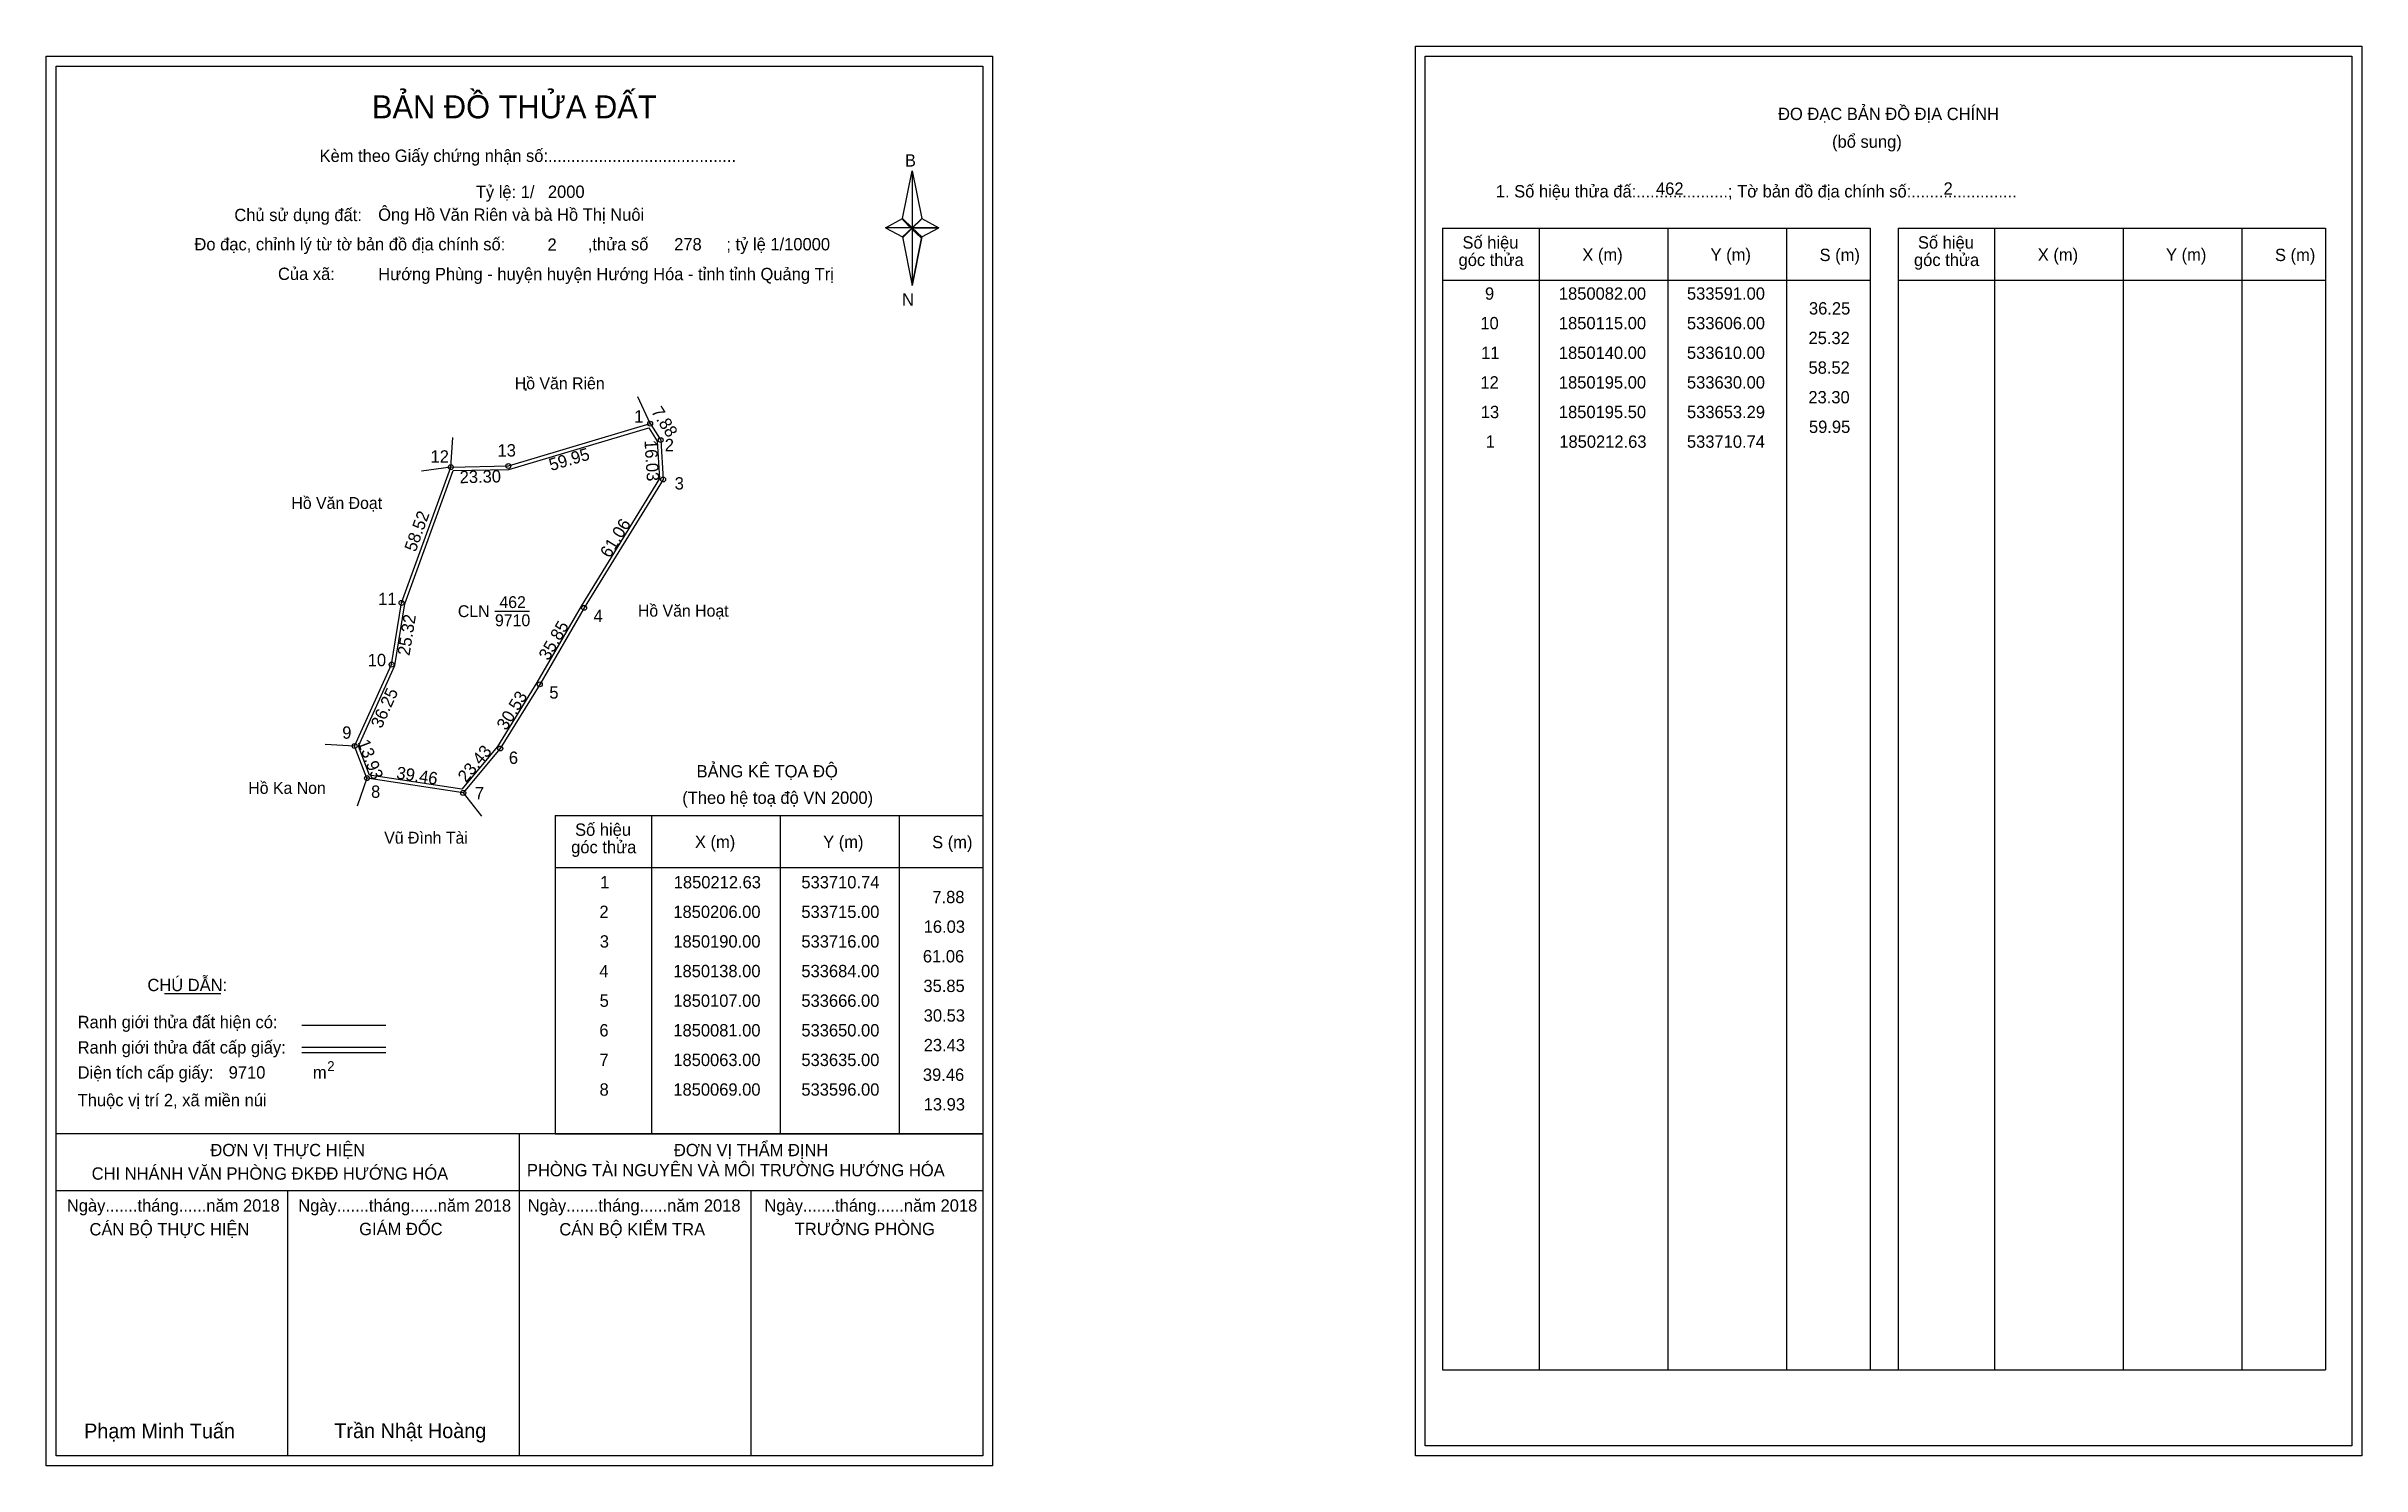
# Model space of a CAD drawing. Extents: x 533466 to 534404, y 1849790 to 1850366.
import ezdxf

# ---------------------------------------------------------------- set-up
doc = ezdxf.new("R2010")
doc.units = 0
for name, color, linetype in [('Level 1', 7, 'Continuous'), ('Level 10', 7, 'Continuous'), ('Level 11', 7, 'Continuous'), ('Level 13', 7, 'Continuous'), ('Level 27', 7, 'Continuous'), ('Level 3', 7, 'Continuous'), ('Level 36', 7, 'Continuous'), ('Level 49', 7, 'Continuous'), ('Level 53', 7, 'Continuous'), ('Level 55', 7, 'Continuous'), ('Level 6', 7, 'Continuous'), ('Level 60', 7, 'Continuous'), ('Level 63', 7, 'Continuous'), ('Level 9', 7, 'Continuous')]:
    doc.layers.add(name, color=color, linetype=linetype)

msp = doc.modelspace()

# ---------------------------------------------------------------- linework, layer by layer
at = {"layer": 'Level 1'}
for p, q in [((534024.74, 1850361.54), (534024.74, 1850361.54)), ((533470.09, 1850357.54), (533470.09, 1850357.54)), ((533812.94, 1850295.78), (533816.87, 1850315.06)), ((533816.87, 1850315.06), (533816.87, 1850292.01)), ((533816.87, 1850315.06), (533820.81, 1850295.78)), ((533806.05, 1850292.01), (533812.94, 1850295.78)), ((533812.94, 1850295.78), (533816.87, 1850292.01)), ((533820.81, 1850295.78), (533816.87, 1850292.01)), ((533816.58, 1850291.57), (533812.94, 1850295.34)), ((533816.87, 1850292.01), (533812.94, 1850288.33)), ((533816.58, 1850291.57), (533812.94, 1850287.89)), ((533812.94, 1850287.89), (533816.58, 1850291.57)), ((533812.94, 1850288.33), (533816.87, 1850268.61)), ((533820.51, 1850295.34), (533816.58, 1850291.57)), ((533816.58, 1850291.57), (533820.51, 1850295.34)), ((533820.51, 1850287.89), (533816.58, 1850291.57)), ((533816.87, 1850292.01), (533816.87, 1850268.61)), ((533816.87, 1850292.01), (533827.69, 1850292.01)), ((533816.87, 1850292.01), (533820.81, 1850288.33)), ((533820.81, 1850288.33), (533816.87, 1850268.61)), ((533820.81, 1850288.33), (533827.69, 1850292.01)), ((534031.8, 1850291.83), (534205.01, 1850291.83)), ((534070.98, 1849829.3), (534070.98, 1850291.83)), ((534123.13, 1849829.3), (534123.13, 1850291.83)), ((534171.07, 1850291.83), (534171.07, 1849829.3)), ((534205.01, 1850291.83), (534205.01, 1849829.3)), ((534216.32, 1850291.83), (534389.52, 1850291.83)), ((534255.5, 1849829.3), (534255.5, 1850291.83)), ((534307.64, 1849829.3), (534307.64, 1850291.83)), ((534355.59, 1850291.83), (534355.59, 1849829.3)), ((534389.52, 1850291.83), (534389.52, 1849829.3)), ((534031.8, 1850270.78), (534205.01, 1850270.78)), ((534216.32, 1850270.78), (534389.52, 1850270.78)), ((533672.28, 1850053.89), (533845.48, 1850053.89)), ((533711.46, 1849924.84), (533711.46, 1850053.89)), ((533763.6, 1849924.84), (533763.6, 1850053.89)), ((533811.55, 1850053.89), (533811.55, 1849924.84)), ((533672.28, 1850032.83), (533845.48, 1850032.83)), ((533513.93, 1849981.67), (533536.73, 1849981.67)), ((533569.66, 1849968.86), (533603.68, 1849968.86)), ((533569.66, 1849959.97), (533603.68, 1849959.97)), ((533569.66, 1849957.78), (533603.68, 1849957.78)), ((533683.75, 1849924.84), (533470.09, 1849924.84)), ((533845.48, 1849924.84), (533635.8, 1849924.84)), ((533657.79, 1849794.39), (533657.79, 1849924.84)), ((533672.28, 1849924.83), (533845.48, 1849924.83)), ((533845.49, 1849901.74), (533470.09, 1849901.74)), ((533563.94, 1849794.39), (533563.94, 1849901.74)), ((533751.64, 1849794.39), (533751.64, 1849901.74)), ((534031.8, 1849829.3), (534389.52, 1849829.3)), ((533845.48, 1849794.39), (533845.48, 1849794.39)), ((534400.14, 1849798.39), (534400.14, 1849798.39))]:
    msp.add_line(p, q, dxfattribs=at)
for points in [[(533812.94, 1850295.78), (533816.87, 1850315.06), (533816.87, 1850292.01)], [(533816.87, 1850292.01), (533820.81, 1850295.78), (533827.69, 1850292.01)], [(533806.05, 1850292.01), (533812.94, 1850288.33), (533816.87, 1850292.01)], [(533816.87, 1850292.01), (533816.87, 1850268.61), (533820.81, 1850288.33)]]:
    msp.add_lwpolyline(points, close=True, dxfattribs=at)
at = {"layer": 'Level 10'}
for points in [[(533635, 1850063), (533596, 1850069), (533591, 1850082), (533606, 1850115), (533610, 1850140), (533630, 1850195), (533653.29, 1850195.5), (533710.74, 1850212.63), (533715, 1850206), (533716, 1850190), (533684, 1850138), (533666, 1850107), (533650, 1850081)], [(533634.43, 1850064.5), (533597.02, 1850070.26), (533592.52, 1850081.95), (533607.35, 1850114.59), (533611.36, 1850139.65), (533630.99, 1850193.62), (533653.51, 1850194.1), (533710.13, 1850210.99), (533713.63, 1850205.55), (533714.58, 1850190.36), (533682.8, 1850138.72), (533664.8, 1850107.72), (533648.86, 1850081.82)]]:
    msp.add_lwpolyline(points, close=True, dxfattribs=at)
at = {"layer": 'Level 11'}
for centre in [(533710.74, 1850212.63), (533715, 1850206), (533630, 1850195), (533653.29, 1850195.5), (533716, 1850190), (533610, 1850140), (533684, 1850138), (533606, 1850115), (533666, 1850107), (533591, 1850082), (533650, 1850081), (533596, 1850069), (533635, 1850063), (533635, 1850063)]:
    msp.add_circle(centre, 1, dxfattribs=at)
at = {"layer": 'Level 27'}
for p, q in [((533710.74, 1850212.63), (533705.79, 1850223.56)), ((533630, 1850195), (533630.75, 1850206.98)), ((533630, 1850195), (533618.11, 1850193.35)), ((533591, 1850082), (533579.01, 1850082.6)), ((533596, 1850069), (533592.04, 1850057.67)), ((533635, 1850063), (533642.4, 1850053.55))]:
    msp.add_line(p, q, dxfattribs=at)
at = {"layer": 'Level 3'}
for p, q in [((534031.8, 1850291.83), (534031.8, 1849829.3)), ((534216.32, 1850291.83), (534216.32, 1849829.3)), ((533672.28, 1850053.89), (533672.28, 1849924.84))]:
    msp.add_line(p, q, dxfattribs=at)
at = {"layer": 'Level 63'}
for points in [[(533466.09, 1850361.54), (533849.49, 1850361.54), (533849.49, 1849790.39), (533466.09, 1849790.39)], [(534020.74, 1850365.54), (534404.14, 1850365.54), (534404.14, 1849794.39), (534020.74, 1849794.39)], [(534024.74, 1850361.54), (534400.14, 1850361.54), (534400.14, 1849798.39), (534024.74, 1849798.39)], [(533470.09, 1850357.54), (533845.49, 1850357.54), (533845.49, 1849794.39), (533470.09, 1849794.39)]]:
    msp.add_lwpolyline(points, close=True, dxfattribs=at)
at = {"layer": 'Level 9'}
msp.add_line((533647.86, 1850136.64), (533661.81, 1850136.64), dxfattribs=at)

# ---------------------------------------------------------------- texts
at = {"layer": 'Level 1'}
for s, height, p in [('BẢN ĐỒ THỬA ĐẤT', 9.3313, (533598.02, 1850336.35)), ('ĐO ĐẠC BẢN ĐỒ ĐỊA CHÍNH', 5, (534167.69, 1850335.66)), ('Kèm theo Giấy chứng nhận số:.........................................', 5, (533576.79, 1850318.69)), ('(bổ sung)', 5, (534189.57, 1850324.42)), ('B', 5, (533813.96, 1850316.81)), ('1. Số hiệu thửa đấ:....................; Tờ bản đồ địa chính số:.......................', 5, (534053.35, 1850304.3)), ('Chủ sử dụng đất:', 5, (533542.27, 1850294.71)), ('Đo đạc, chỉnh lý từ tờ bản đồ địa chính số:                  ,thửa số                 ; tỷ lệ 1/10000', 5, (533526.1, 1850282.85)), ('Số hiệu', 5, (534039.83, 1850283.57)), ('Số hiệu', 5, (534224.35, 1850283.57)), ('góc thửa', 5, (534038.25, 1850276.51)), ('X (m)', 5, (534088.4, 1850278.62)), ('Y (m)', 5, (534140.35, 1850278.62)), ('S (m)', 5, (534184.51, 1850278.52)), ('góc thửa', 5, (534222.76, 1850276.51)), ('X (m)', 5, (534272.91, 1850278.62)), ('Y (m)', 5, (534324.87, 1850278.62)), ('S (m)', 5, (534369.02, 1850278.52)), ('Của xã:', 5, (533559.95, 1850270.85)), ('N', 5, (533812.76, 1850260.47)), ('BẢNG KÊ TỌA ĐỘ', 5, (533729.55, 1850069.29)), ('(Theo hệ toạ độ VN 2000)', 5, (533723.74, 1850058.57)), ('góc thửa', 5, (533678.73, 1850038.56)), ('Số hiệu', 5, (533680.31, 1850045.62)), ('X (m)', 5, (533728.87, 1850040.67)), ('Y (m)', 5, (533780.83, 1850040.67)), ('S (m)', 5, (533824.98, 1850040.57)), ('CHÚ DẪN:', 5, (533507.05, 1849982.68)), ('Ranh giới thửa đất hiện có:', 5, (533478.79, 1849967.68)), ('Ranh giới thửa đất cấp giấy:', 5, (533478.79, 1849957.4)), ('Diện tích cấp giấy:', 5, (533478.79, 1849947.24)), ('m', 5, (533574.1, 1849947.28)), ('2', 4, (533579.89, 1849950.3)), ('Thuộc vị trí 2, xã miền núi', 5, (533478.79, 1849936.04)), ('ĐƠN VỊ THỰC HIỆN', 5, (533532.56, 1849915.8)), ('ĐƠN VỊ THẨM ĐỊNH', 5, (533720.36, 1849915.8)), ('CHI NHÁNH VĂN PHÒNG ĐKĐĐ HƯỚNG HÓA', 5, (533484.47, 1849906.28)), ('PHÒNG TÀI NGUYÊN VÀ MÔI TRƯỜNG HƯỚNG HÓA', 5, (533660.81, 1849907.66)), ('Ngày.......tháng......năm 2018', 5, (533474.42, 1849893.33)), ('Ngày.......tháng......năm 2018', 5, (533568.17, 1849893.33)), ('Ngày.......tháng......năm 2018', 5, (533661.12, 1849893.33)), ('Ngày.......tháng......năm 2018', 5, (533757.03, 1849893.33)), ('CÁN BỘ THỰC HIỆN', 5, (533483.59, 1849883.7)), ('GIÁM ĐỐC', 5, (533592.85, 1849883.82)), ('CÁN BỘ KIỂM TRA', 5, (533673.93, 1849883.7)), ('TRƯỞNG PHÒNG', 5, (533769.31, 1849883.82)), ('Phạm Minh Tuấn', 6, (533481.41, 1849801.47)), ('Trần Nhật Hoàng', 6, (533582.79, 1849801.57))]:
    msp.add_text(s, height=height, dxfattribs=at).set_placement(p)
at = {"layer": 'Level 11'}
msp.add_text('Tỷ lệ: 1/', height=5, dxfattribs=at).set_placement((533640.1, 1850304.07))
at = {"layer": 'Level 13'}
for s, p in [('CLN', (533632.83, 1850134.24)), ('462', (533649.66, 1850137.92)), ('9710', (533647.87, 1850130.56))]:
    msp.add_text(s, height=4.8, dxfattribs=at).set_placement(p)
at = {"layer": 'Level 36'}
msp.add_text('.', height=6, dxfattribs=at).set_placement((533659.21, 1850225.98))
at = {"layer": 'Level 49'}
for s, rotation, p in [('7.88', 302.72212, (533710.95, 1850217.54)), ('59.95', 16.60312, (533670.62, 1850193.41)), ('16.03', 273.57633, (533708.41, 1850205.85)), ('23.30', 1.22986, (533633.61, 1850188.48)), ('58.52', 70.01689, (533615.71, 1850160.38)), ('61.06', 58.3925, (533694.36, 1850157.88)), ('25.32', 80.90972, (533613.23, 1850118.4)), ('35.85', 59.85861, (533669.57, 1850116.33)), ('36.25', 65.55605, (533601.87, 1850088.82)), ('30.53', 58.3925, (533652.44, 1850088.02)), ('13.93', 291.03751, (533592.12, 1850083.54)), ('23.43', 50.19443, (533636.15, 1850066.88)), ('39.46', 351.25384, (533607.67, 1850068.82))]:
    msp.add_text(s, height=5, rotation=rotation, dxfattribs=at).set_placement(p)
at = {"layer": 'Level 53'}
for s, p in [('9', (534048.95, 1850262.86)), ('1850082.00', (534078.89, 1850262.86)), ('533591.00', (534130.78, 1850262.86)), ('36.25', (534180.21, 1850256.86)), ('10', (534047.08, 1850250.86)), ('1850115.00', (534078.89, 1850250.86)), ('533606.00', (534130.78, 1850250.86)), ('25.32', (534180.03, 1850244.86)), ('11', (534047.4, 1850238.86)), ('1850140.00', (534078.89, 1850238.86)), ('533610.00', (534130.78, 1850238.86)), ('12', (534047.1, 1850226.86)), ('1850195.00', (534078.89, 1850226.86)), ('533630.00', (534130.78, 1850226.86)), ('58.52', (534180.03, 1850232.86)), ('23.30', (534179.98, 1850220.86)), ('13', (534047.26, 1850214.86)), ('1850195.50', (534078.89, 1850214.86)), ('533653.29', (534130.8, 1850214.86)), ('59.95', (534180.21, 1850208.86)), ('1', (534049.25, 1850202.86)), ('1850212.63', (534079.06, 1850202.86)), ('533710.74', (534130.77, 1850202.86)), ('1', (533690.48, 1850024.33)), ('1850212.63', (533720.29, 1850024.33)), ('533710.74', (533772, 1850024.33)), ('2', (533690.18, 1850012.33)), ('1850206.00', (533720.12, 1850012.33)), ('533715.00', (533772, 1850012.33)), ('7.88', (533825.07, 1850018.33)), ('3', (533690.33, 1850000.33)), ('1850190.00', (533720.12, 1850000.33)), ('533716.00', (533772, 1850000.33)), ('16.03', (533821.56, 1850006.33)), ('61.06', (533821.23, 1849994.33)), ('4', (533690.15, 1849988.33)), ('1850138.00', (533720.12, 1849988.33)), ('533684.00', (533772, 1849988.33)), ('35.85', (533821.44, 1849982.33)), ('5', (533690.27, 1849976.33)), ('1850107.00', (533720.12, 1849976.33)), ('533666.00', (533772, 1849976.33)), ('6', (533690.16, 1849964.33)), ('1850081.00', (533720.12, 1849964.33)), ('533650.00', (533772, 1849964.33)), ('30.53', (533821.56, 1849970.33)), ('23.43', (533821.56, 1849958.33)), ('7', (533690.19, 1849952.33)), ('1850063.00', (533720.12, 1849952.33)), ('533635.00', (533772, 1849952.33)), ('39.46', (533821.23, 1849946.33)), ('8', (533690.23, 1849940.33)), ('1850069.00', (533720.12, 1849940.33)), ('533596.00', (533772, 1849940.33)), ('13.93', (533821.56, 1849934.33))]:
    msp.add_text(s, height=5, dxfattribs=at).set_placement(p)
at = {"layer": 'Level 55'}
for s, height, p in [('463', 0.22, (533710.51, 1850212.41)), ('1', 0.8, (533710.52, 1850212.63)), ('0', 0.22, (533710.66, 1850212.41)), ('2', 0.8, (533714.73, 1850206)), ('463', 0.22, (533714.77, 1850205.78)), ('12', 0.8, (533629.43, 1850195)), ('461', 0.22, (533629.78, 1850194.78)), ('461', 0.22, (533629.78, 1850194.78)), ('0', 0.22, (533629.92, 1850194.78)), ('13', 0.8, (533652.75, 1850195.5)), ('0', 0.22, (533653.21, 1850195.28)), ('463', 0.22, (533715.77, 1850189.78)), ('3', 0.8, (533715.75, 1850190)), ('11', 0.8, (533609.48, 1850140)), ('461', 0.22, (533609.78, 1850139.78)), ('461', 0.22, (533609.78, 1850139.78)), ('4', 0.8, (533683.72, 1850138)), ('463', 0.22, (533683.77, 1850137.78)), ('10', 0.8, (533605.43, 1850115)), ('461', 0.22, (533605.78, 1850114.78)), ('461', 0.22, (533605.78, 1850114.78)), ('463', 0.22, (533665.77, 1850106.78)), ('5', 0.8, (533665.74, 1850107)), ('9', 0.8, (533590.73, 1850082)), ('461', 0.22, (533590.78, 1850081.78)), ('461', 0.22, (533590.78, 1850081.78)), ('0', 0.22, (533590.92, 1850081.78)), ('0', 0.22, (533590.92, 1850081.78)), ('6', 0.8, (533649.73, 1850081)), ('463', 0.22, (533649.77, 1850080.78)), ('466', 0.22, (533595.76, 1850068.78)), ('8', 0.8, (533595.74, 1850069)), ('0', 0.22, (533595.92, 1850068.78)), ('0', 0.22, (533595.92, 1850068.78)), ('466', 0.22, (533634.76, 1850062.78)), ('463', 0.22, (533634.77, 1850062.78)), ('7', 0.8, (533634.73, 1850063))]:
    msp.add_text(s, height=height, dxfattribs=at).set_placement(p)
at = {"layer": 'Level 6'}
for s, p in [('2000', (533669.3, 1850304.11)), ('462', (534118.25, 1850305.38)), ('2', (534234.74, 1850305.42)), ('Ông Hồ Văn Riên và bà Hồ Thị Nuôi', (533600.54, 1850294.84)), ('2', (533669.14, 1850282.67)), ('278', (533720.46, 1850282.83)), ('Hướng Phùng - huyện huyện Hướng Hóa - tỉnh tỉnh Quảng Trị', (533600.56, 1850270.76)), ('9710', (533539.97, 1849947.25))]:
    msp.add_text(s, height=5, dxfattribs=at).set_placement(p)
at = {"layer": 'Level 60'}
for s, p in [('Hồ Văn Riên', (533655.9, 1850226.58)), ('Hồ Văn Đoạt', (533565.38, 1850178.09)), ('Hồ Văn Hoạt', (533705.77, 1850134.43)), (' Hồ Ka Non', (533546.13, 1850062.63)), ('Vũ Đình Tài', (533602.99, 1850042.46))]:
    msp.add_text(s, height=4.8, dxfattribs=at).set_placement(p)
at = {"layer": 'Level 9'}
for s, p in [('1', (533704.28, 1850213.08)), ('12', (533621.77, 1850196.85)), ('13', (533648.91, 1850199.32)), ('2', (533716.67, 1850201.48)), ('3', (533720.67, 1850185.95)), ('11', (533600.56, 1850139.11)), ('4', (533687.77, 1850132.22)), ('10', (533596.31, 1850114.35)), ('5', (533669.89, 1850101.22)), ('9', (533585.98, 1850084.97)), ('6', (533653.49, 1850074.76)), ('8', (533597.66, 1850061.01)), ('7', (533639.72, 1850060.4))]:
    msp.add_text(s, height=5, dxfattribs=at).set_placement(p)

doc.saveas('drawing.dxf')
